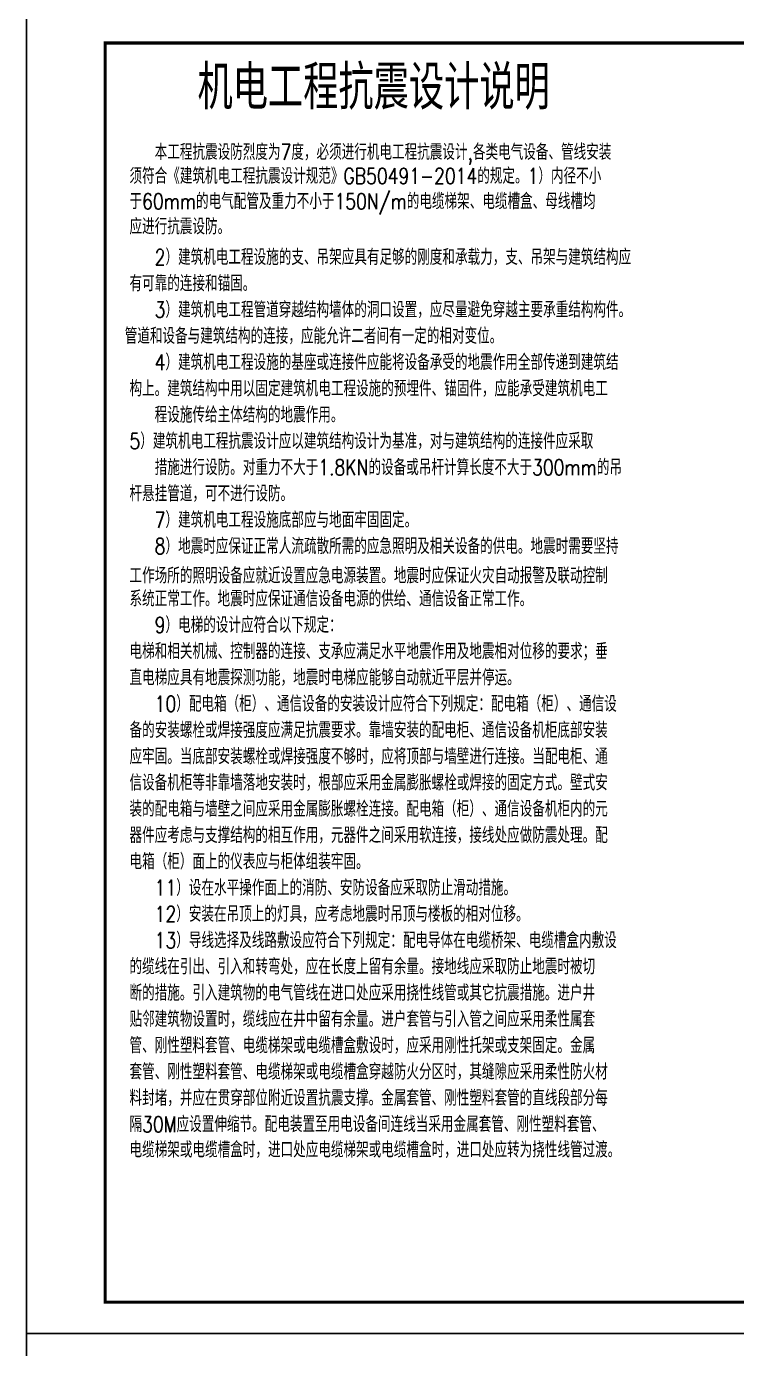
# Model space of a CAD drawing. Extents: x 69728788 to 150676229, y 20327566 to 43663798.
# Drawn here: x 75430225 to 75452794, y 20725491 to 20767491 of the extents above; entities that cross this region are included whole.
import ezdxf

# ---------------------------------------------------------------- set-up
doc = ezdxf.new("R2010")
doc.units = 0
doc.header["$LTSCALE"] = 1000
doc.header["$MEASUREMENT"] = 0
doc.layers.add('E_SM', color=7, linetype='CONTINUOUS')
doc.layers.add('PUB_TITLE', color=4, linetype='CONTINUOUS')
doc.styles.add('E_SM', font='SIMPLEX', dxfattribs={"width": 0.8, "height": 3.5, "bigfont": 'HZTXT'})

msp = doc.modelspace()

# ---------------------------------------------------------------- linework, layer by layer
at = {"layer": 'PUB_TITLE'}
for points in [[(75430225.1, 20725966.1), (75430225.1, 20767966.1), (75489625.1, 20767966.1), (75489625.1, 20725966.1)], [(75430225.1, 20683966.1), (75430225.1, 20725966.1), (75489625.1, 20725966.1), (75489625.1, 20683966.1)]]:
    msp.add_lwpolyline(points, close=True, dxfattribs=at)
at = {"layer": 'PUB_TITLE', "const_width": 100}
msp.add_lwpolyline([(75432725.1, 20726966.1), (75488625.1, 20726966.1), (75488625.1, 20766966.1), (75432725.1, 20766966.1)], close=True, dxfattribs=at)

# ---------------------------------------------------------------- texts
at = {"layer": 'E_SM', "style": 'E_SM', "width": 0.8}
for s, height, p in [('机电工程抗震设计说明', 1400, (75435661.2, 20764854.4)), ('本工程抗震设防烈度为7度，必须进行机电工程抗震设计,各类电气设备、管线安装', 500, (75434301, 20763251.3)), ('须符合《建筑机电工程抗震设计规范》GB50491-2014的规定。1）内径不小', 500, (75433500.8, 20762490)), ('于60mm的电气配管及重力不小于150N/m的电缆梯架、电缆槽盒、母线槽均', 500, (75433500.8, 20761686)), ('应进行抗震设防。', 500, (75433500.8, 20760886)), ('2）建筑机电工程设施的支、吊架应具有足够的刚度和承载力，支、吊架与建筑结构应', 500, (75434301, 20759912.4)), ('有可靠的连接和锚固。', 500, (75433500.8, 20759077.7)), ('3）建筑机电工程管道穿越结构墙体的洞口设置，应尽量避免穿越主要承重结构构件。', 500, (75434301, 20758243)), ('管道和设备与建筑结构的连接，应能允许二者间有一定的相对变位。', 500, (75433348.8, 20757408.3)), ('4）建筑机电工程设施的基座或连接件应能将设备承受的地震作用全部传递到建筑结', 500, (75434301, 20756573.5)), ('构上。建筑结构中用以固定建筑机电工程设施的预埋件、锚固件，应能承受建筑机电工', 500, (75433500.8, 20755738.8)), ('程设施传给主体结构的地震作用。', 500, (75434301, 20754904.1)), ('5）建筑机电工程抗震设计应以建筑结构设计为基准，对与建筑结构的连接件应采取', 500, (75433500.8, 20754069.4)), ('措施进行设防。对重力不大于1.8KN的设备或吊杆计算长度不大于300mm的吊', 500, (75434301, 20753234.6)), ('杆悬挂管道，可不进行设防。', 500, (75433500.8, 20752399.9)), ('7）建筑机电工程设施底部应与地面牢固固定。', 500, (75434301, 20751565.2)), ('8）地震时应保证正常人流疏散所需的应急照明及相关设备的供电。地震时需要坚持', 500, (75434301, 20750730.5)), ('工作场所的照明设备应就近设置应急电源装置。地震时应保证火灾自动报警及联动控制', 500, (75433500.8, 20749794.9)), ('系统正常工作。地震时应保证通信设备电源的供给、通信设备正常工作。', 500, (75433500.8, 20749061)), ('9）电梯的设计应符合以下规定：', 500, (75434301, 20748226.3)), ('电梯和相关机械、控制器的连接、支承应满足水平地震作用及地震相对位移的要求；垂', 500, (75433500.8, 20747391.6)), ('直电梯应具有地震探测功能，地震时电梯应能够自动就近平层并停运。', 500, (75433500.8, 20746556.9)), ('10）配电箱（柜）、通信设备的安装设计应符合下列规定：配电箱（柜）、通信设', 500, (75434301, 20745722.1)), ('备的安装螺栓或焊接强度应满足抗震要求。靠墙安装的配电柜、通信设备机柜底部安装', 500, (75433500.8, 20744887.4)), ('应牢固。当底部安装螺栓或焊接强度不够时，应将顶部与墙壁进行连接。当配电柜、通', 500, (75433500.8, 20744051.3)), ('信设备机柜等非靠墙落地安装时，根部应采用金属膨胀螺栓或焊接的固定方式。壁式安', 500, (75433500.8, 20743218)), ('装的配电箱与墙壁之间应采用金属膨胀螺栓连接。配电箱（柜）、通信设备机柜内的元', 500, (75433500.8, 20742383.3)), ('器件应考虑与支撑结构的相互作用，元器件之间采用软连接，接线处应做防震处理。配', 500, (75433500.8, 20741548.5)), ('电箱（柜）面上的仪表应与柜体组装牢固。', 500, (75433500.8, 20740713.8)), ('11）设在水平操作面上的消防、安防设备应采取防止滑动措施。', 500, (75434301, 20739879.1)), ('12）安装在吊顶上的灯具，应考虑地震时吊顶与楼板的相对位移。', 500, (75434301, 20739044.4)), ('13）导线选择及线路敷设应符合下列规定：配电导体在电缆桥架、电缆槽盒内敷设', 500, (75434301, 20738209.7)), ('的缆线在引出、引入和转弯处，应在长度上留有余量。接地线应采取防止地震时被切', 500, (75433500.8, 20737374.9)), ('断的措施。引入建筑物的电气管线在进口处应采用挠性线管或其它抗震措施。进户井', 500, (75433500.8, 20736540.2)), ('贴邻建筑物设置时，缆线应在井中留有余量。进户套管与引入管之间应采用柔性属套', 500, (75433500.8, 20735705.5)), ('管、刚性塑料套管、电缆梯架或电缆槽盒敷设时，应采用刚性托架或支架固定。金属', 500, (75433500.8, 20734870.8)), ('套管、刚性塑料套管、电缆梯架或电缆槽盒穿越防火分区时，其缝隙应采用柔性防火材', 500, (75433500.8, 20734036)), ('料封堵，并应在贯穿部位附近设置抗震支撑。金属套管、刚性塑料套管的直线段部分每', 500, (75433500.8, 20733201.3)), ('隔30M应设置伸缩节。配电装置至用电设备间连线当采用金属套管、刚性塑料套管、', 500, (75433500.8, 20732366.6)), ('电缆梯架或电缆槽盒时，进口处应电缆梯架或电缆槽盒时，进口处应转为挠性线管过渡。', 500, (75433500.8, 20731558.6))]:
    msp.add_text(s, height=height, dxfattribs=at).set_placement(p)

doc.saveas('drawing.dxf')
